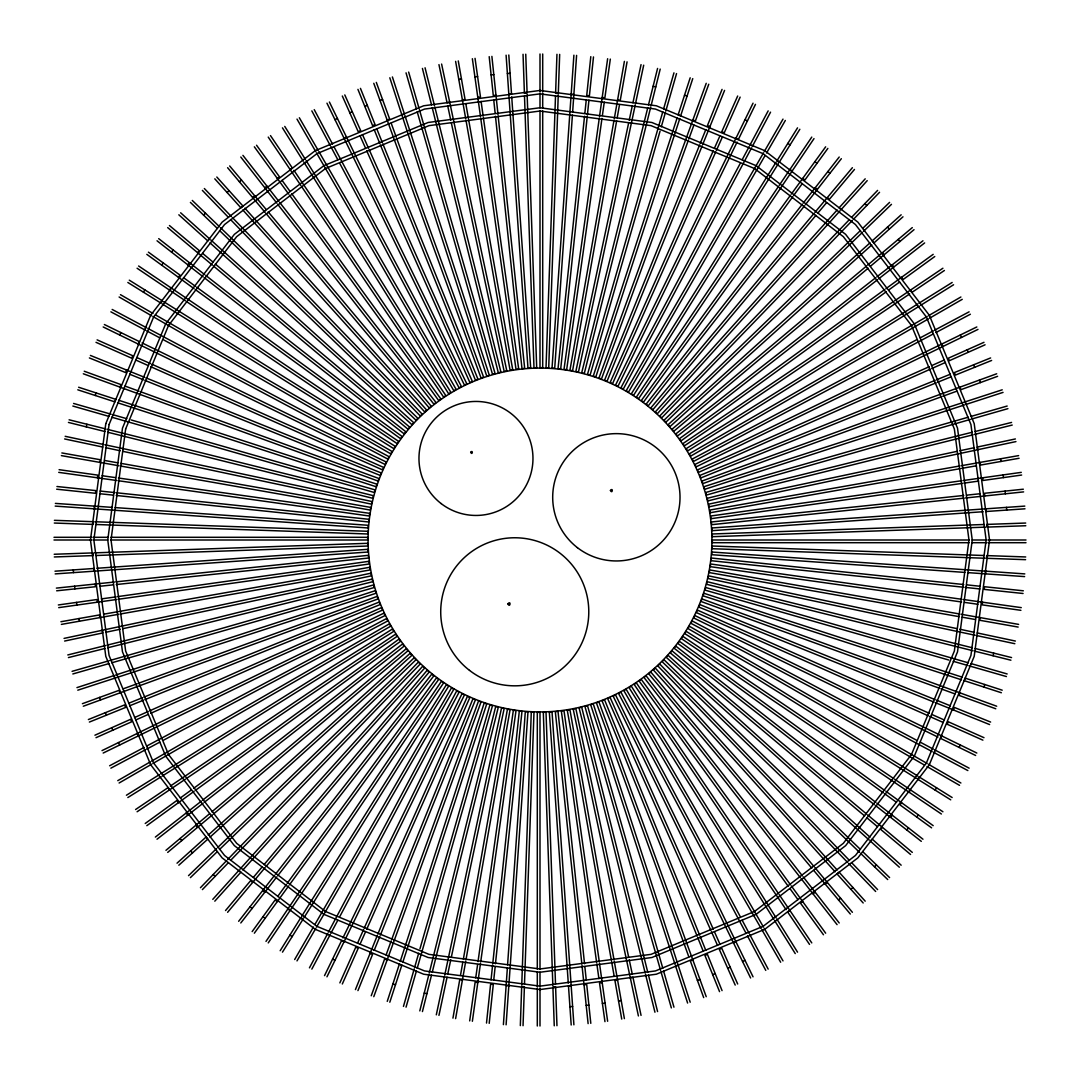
<?xml version="1.0" encoding="UTF-8"?>
<svg xmlns="http://www.w3.org/2000/svg" width="1080" height="1080" viewBox="0 0 1080 1080"><rect width="100%" height="100%" fill="white"/><g stroke="black" fill="none" stroke-linecap="round" stroke-linejoin="round"><path stroke-width="1.5" d="M520.331 1025.609L521.694 986.593L524.408 986.688L523.044 1025.703M521.748 985.136L531.279 712.179L533.979 712.274L524.502 983.772M555.498 96.228L546.021 367.726L548.721 367.821L558.252 94.865M556.956 54.297L555.593 93.312L558.306 93.407L559.669 54.392M94.122 508.815L94.311 506.129M503.401 1024.623L507.37 967.883M507.587 964.859L525.285 711.761L527.971 711.95L506.101 1024.812M573.899 55.188L552.029 368.05L554.715 368.24L572.413 115.142M572.63 112.118L576.599 55.377M985.689 573.871L985.878 571.185M486.513 1023.057L490.59 984.231L493.276 984.514L489.2 1023.341M491.049 979.871L492.615 964.98M492.777 963.468L519.291 711.139L521.977 711.423L495.464 963.752M493.736 980.154L495.139 966.762M584.537 116.249L558.023 368.577L560.709 368.861L587.223 116.532M584.861 113.238L586.264 99.846M590.801 56.66L586.724 95.486L589.41 95.769L593.487 56.943M587.385 115.02L588.951 100.13M107.757 540L122.486 428.126L165.672 323.879L234.36 234.36L323.879 165.672L428.126 122.486L540 107.757L651.875 122.486L756.122 165.672L845.64 234.36L914.328 323.879L957.514 428.126L972.243 540L957.514 651.875L914.328 756.122L845.64 845.64L756.122 914.328L651.875 957.514L540 972.243L428.126 957.514L323.879 914.328L234.36 845.64L165.672 756.122L122.486 651.875L107.757 540L93.042 540M97.389 477.792L97.767 475.119L59.103 469.679M469.679 1020.897L475.119 982.233L477.792 982.611M475.726 977.9L477.603 964.562M478.022 961.565L513.337 710.316L516.011 710.694L480.695 961.942M472.365 1021.275L480.492 963.441M599.306 118.058L563.99 369.306L566.663 369.684L601.979 118.436M599.508 116.559L607.635 58.725M602.397 115.439L604.274 102.1M610.322 59.103L604.881 97.767L602.208 97.389M982.611 602.208L982.233 604.881L1020.897 610.322M99.833 462.389L100.292 459.729L61.857 452.939M452.939 1018.143L459.729 979.709L462.389 980.168M460.485 975.389L462.82 962.132M463.347 959.148L507.411 709.29L510.071 709.749L466.007 959.621M455.612 1018.615L465.75 961.106M613.994 120.38L569.93 370.251L572.589 370.71L616.653 120.852M614.25 118.894L624.389 61.385M617.18 117.869L619.515 104.612M627.062 61.857L620.271 100.292L617.612 99.833M980.168 617.612L979.709 620.271L1018.143 627.062M436.307 1014.822L444.433 976.63M444.731 975.2L501.512 708.048L504.158 708.601L451.413 956.772M438.952 1015.376L447.066 977.198M447.674 974.336L450.779 959.742M628.587 123.228L575.843 371.399L578.489 371.952L635.269 104.8M629.221 120.258L632.327 105.665M632.934 102.803L641.048 64.624M635.567 103.37L643.694 65.178M86.252 426.87L86.913 424.251M419.796 1010.907L428.882 974.471M429.246 973.026L495.68 706.604L498.299 707.252L432.23 972.27M422.429 1011.568L431.514 975.132M647.77 107.73L581.702 372.749L584.321 373.397L650.754 106.974M648.486 104.868L657.572 68.431M651.119 105.53L660.204 69.093M993.087 655.749L993.749 653.13M403.448 1006.425L414.207 968.909M414.599 967.505L418.702 953.195M419.958 948.834L489.888 704.957L492.494 705.699L417.204 968.247M406.039 1007.168L416.394 971.082M662.796 111.753L587.507 374.301L590.112 375.044L660.042 131.166M663.606 108.918L673.961 72.833M661.298 126.806L665.402 112.496M665.793 111.092L676.553 73.575M95.256 395.496L96.08 392.918M387.248 1001.376L399.317 964.251L401.882 965.088L389.812 1002.213M400.208 961.47L484.164 703.107L486.729 703.93L402.786 962.307M677.214 117.693L593.271 376.07L595.836 376.893L679.793 118.53M690.188 77.787L678.119 114.912L680.683 115.749L692.753 78.624M983.921 687.082L984.744 684.504M119.988 387.126L120.919 384.588L84.24 371.237M371.237 995.76L384.588 959.081L387.126 960.012M386.087 954.963L391.217 940.883M391.73 939.465L478.507 701.055L481.046 701.973L373.775 996.692M706.226 83.309L598.955 378.027L601.493 378.945L688.27 140.535M688.784 139.118L693.913 125.037M708.764 84.24L695.412 120.919L692.874 119.988M960.012 692.874L959.081 695.412L995.76 708.764M126.603 370.062L125.577 372.56L89.383 357.939M355.428 989.604L377.312 935.456M377.879 934.052L472.919 698.814L475.43 699.827L380.389 935.064M357.939 990.616L372.56 954.423L370.062 953.397M374.207 950.346L379.823 936.468M699.611 144.936L604.571 380.174L607.082 381.186L702.122 145.948M700.178 143.532L705.793 129.654M722.061 89.383L707.441 125.577L709.938 126.603M702.689 144.544L724.572 90.396M953.397 709.938L954.423 707.441L990.616 722.061M339.863 982.881L355.738 947.228L358.209 948.321L342.32 983.988M357.521 943.218L363.609 929.529M364.23 928.152L467.424 696.371L469.894 697.464L366.701 929.246M359.991 944.312L365.459 932.013M713.3 150.755L610.106 382.536L612.576 383.63L715.77 151.848M714.542 147.987L720.009 135.689M737.68 96.012L721.791 131.679L724.262 132.773L740.138 97.119M716.391 150.471L722.48 136.782M119.691 335.003L120.879 332.572M138.267 344.061L139.455 341.631L104.369 324.526M324.526 975.632L341.631 940.545L344.061 941.733M342.913 937.913L462.011 693.738L464.44 694.926L326.957 976.82M753.043 103.181L615.56 385.074L617.99 386.262L737.087 142.088M755.474 104.369L738.369 139.455L735.939 138.267M941.733 735.939L940.545 738.369L975.632 755.474M959.121 747.428L960.309 744.998M309.447 967.842L327.78 933.377M328.469 932.081L456.692 690.93L459.081 692.199L339.971 916.218M311.837 969.111L330.17 934.646M330.845 933.35L337.838 920.228M740.029 163.782L620.919 387.801L623.308 389.07L751.532 147.919M742.163 159.773L749.155 146.65M749.831 145.355L768.163 110.889M752.22 146.624L770.553 112.158M294.665 959.54L313.43 927.018M314.915 924.466L451.467 687.933L453.816 689.283L316.521 927.086M297 960.889L315.779 928.368M763.479 152.915L626.184 390.717L628.533 392.067L765.086 155.534M764.222 151.632L783 119.111M766.571 152.982L785.336 120.461M143.424 292.194L144.855 289.899M280.166 950.724L300.848 917.609L303.143 919.04L282.461 952.155M301.631 916.38L446.364 684.747L448.659 686.178L303.925 917.811M776.075 162.189L631.341 393.822L633.636 395.253L778.37 163.62M797.539 127.845L776.858 160.961L779.153 162.392L799.835 129.276M935.145 790.101L936.576 787.806M169.452 290.061L170.964 287.82M265.99 941.396L441.369 681.386L443.61 682.898L301.738 893.241M268.232 942.908L300.888 894.497M778.262 186.759L636.39 397.103L638.631 398.615L814.01 138.605M779.112 185.504L811.769 137.093M909.036 792.18L910.548 789.939M161.676 265.127L163.256 262.94M178.403 277.276L179.996 275.09L148.406 252.153M252.153 931.595L275.09 900.005L277.276 901.598M277.668 896.467L286.47 884.345M287.361 883.116L436.495 677.862L438.683 679.455L289.548 884.709M254.34 933.188L288.657 885.938M790.452 195.291L641.318 400.545L643.505 402.138L792.639 196.884M791.343 194.062L825.66 146.812M793.53 195.656L802.332 183.532M827.847 148.406L804.911 179.996L802.724 178.403M901.598 802.724L900.005 804.911L931.595 827.847M916.745 817.061L918.324 814.874M171.491 252.099L173.165 249.966M187.785 264.816L189.459 262.697M238.653 921.308L274.617 875.286M275.549 874.098L431.744 674.163L433.877 675.837L277.668 875.759M240.786 922.968L276.737 876.96M802.332 204.242L646.124 404.163L648.257 405.837L804.452 205.902M803.264 203.04L839.214 157.032M805.383 204.714L841.347 158.692M890.541 817.303L892.215 815.184M906.836 830.034L908.51 827.901M197.613 252.693L199.341 250.628L169.439 225.531M225.531 910.562L250.628 880.659L252.693 882.387M253.449 877.298L262.103 866.984M264.047 864.662L427.127 670.302L429.206 672.043L266.112 866.403M227.61 912.303L265.14 867.564M813.888 213.597L650.795 407.957L652.874 409.698L815.953 215.339M814.86 212.436L852.39 167.697M817.898 213.017L826.551 202.703M854.469 169.439L829.373 199.341L827.307 197.613M882.387 827.307L880.659 829.373L910.562 854.469M212.787 899.357L238.91 870.345L240.921 872.154L214.799 901.166M239.895 869.265L422.644 666.293L424.656 668.101L242.879 869.981M837.122 210.019L655.344 411.899L657.356 413.708L840.105 210.735M865.202 178.835L839.079 207.846L841.091 209.655L867.213 180.644M203.607 215.15L205.484 213.206M200.448 887.72L226.53 860.706M227.57 859.639L418.311 662.121L420.255 663.998L230.526 860.463M202.392 889.596L228.488 862.583M849.474 219.537L659.745 416.002L661.689 417.879L852.43 220.361M851.513 217.418L877.608 190.404M853.47 219.294L879.552 192.281M874.517 866.795L876.393 864.851M188.528 875.664L216.607 848.543M217.661 847.53L414.126 657.801L416.002 659.745L219.537 849.474M190.404 877.608L217.418 851.513M860.463 230.526L663.998 420.255L665.874 422.199L862.34 232.47M862.583 228.488L889.596 202.392M863.393 231.458L891.473 204.336M227.084 192.483L229.095 190.674M177.025 863.19L206.037 837.067L207.846 839.079L178.835 865.202M208.21 835.11L410.089 653.332L411.899 655.344L210.019 837.122M869.981 242.879L668.101 424.656L669.911 426.668L871.79 244.89M901.166 214.799L872.154 240.921L873.963 242.933L902.975 216.81M850.905 889.326L852.917 887.517M239.409 181.764L241.475 180.036M252.693 197.613L254.772 195.872M165.969 850.325L209.547 813.753M211.856 811.809L406.215 648.729L407.957 650.795L213.597 813.888M167.697 852.39L212.436 814.86M866.403 266.112L672.043 429.206L673.785 431.271L868.145 268.191M867.564 265.14L912.303 227.61M870.453 266.247L914.031 229.675M825.228 884.129L827.307 882.387M838.526 899.964L840.591 898.236M264.816 187.785L266.949 186.125M155.358 837.081L201.38 801.13M202.568 800.199L402.502 643.99L404.163 646.124L204.242 802.332M157.032 839.214L203.04 803.264M875.759 277.668L675.837 433.877L677.498 436.01L877.433 279.801M876.96 276.737L922.968 240.786M878.621 278.87L924.642 242.919M813.051 893.876L815.184 892.215M277.276 178.403L279.464 176.81L256.527 145.233M145.233 823.473L176.81 800.537L178.403 802.724M180.36 797.958L191.255 790.034M193.698 788.265L398.952 639.131L400.545 641.318L195.291 790.452M146.812 825.66L194.062 791.343M884.709 289.548L679.455 438.683L681.048 440.87L886.302 291.735M885.938 288.657L933.188 254.34M888.746 289.966L899.64 282.042M934.767 256.527L903.191 279.464L901.598 277.276M802.724 901.598L800.537 903.191L823.473 934.767M290.061 169.452L292.302 167.94L270.473 135.581M135.581 809.528L167.94 787.698L169.452 789.939M170.357 786.065L395.59 634.149L397.103 636.39L186.759 778.262M137.093 811.769L185.504 779.112M893.241 301.738L682.898 443.61L684.41 445.851L909.644 293.935M894.497 300.888L942.908 268.232M944.42 270.473L912.06 292.302L910.548 290.061M789.939 910.548L787.698 912.06L809.528 944.42M126.414 795.245L159.516 774.562M160.758 773.793L392.391 629.046L393.822 631.341L162.189 776.075M127.845 797.539L160.961 776.858M917.811 303.925L686.178 448.659L687.609 450.954L919.242 306.207M919.04 303.143L952.155 282.461M920.484 305.438L953.586 284.756M117.761 780.664L150.282 761.886M151.565 761.144L389.367 623.849L390.717 626.184L152.915 763.479M119.111 783L151.632 764.222M927.086 316.521L689.283 453.816L690.633 456.151L928.436 318.857M928.368 315.779L960.889 297M929.718 318.114L962.24 299.336M109.62 765.774L144.086 747.454M146.664 746.077L386.532 618.543L387.801 620.919L163.782 740.029M110.889 768.163L145.355 749.831M146.65 749.155L159.773 742.163M916.218 339.971L692.199 459.081L693.468 461.457L933.336 333.923M920.228 337.838L933.35 330.845M934.646 330.17L969.111 311.837M935.915 332.546L970.38 314.226M335.003 119.691L337.433 118.503M344.061 138.267L346.491 137.093M102.006 750.614L383.886 613.13L385.074 615.56L103.181 753.043M976.82 326.957L694.926 464.44L696.114 466.87L977.994 329.387M733.509 942.908L735.939 941.733M742.567 961.497L744.998 960.309M349.799 112.793L352.269 111.686M94.919 735.21L130.586 719.321L131.679 721.791L96.012 737.68M134.582 717.538L148.27 711.45M149.648 710.829L381.429 607.635L382.536 610.106L150.755 713.3M135.689 720.009L147.987 714.542M929.246 366.701L697.464 469.894L698.571 472.365L930.353 369.171M932.013 365.459L944.312 359.991M983.988 342.32L948.321 358.209L949.415 360.68L985.082 344.79M931.73 368.55L945.418 362.462M727.731 968.315L730.202 967.208M364.824 106.421L367.322 105.394M88.371 719.55L124.565 704.929L125.577 707.441L89.383 722.061M128.642 703.283L142.519 697.68M143.924 697.113L379.161 602.06L380.174 604.571L144.936 699.611M129.654 705.793L143.532 700.178M935.064 380.389L699.827 475.43L700.839 477.94L936.077 382.887M936.468 379.823L950.346 374.207M990.616 357.939L954.423 372.56L955.436 375.07L991.629 360.45M937.481 382.32L951.359 376.718M712.678 974.606L715.176 973.58M380.052 100.561L382.604 99.644M387.126 119.988L389.664 119.07L376.312 82.391M82.391 703.688L119.07 690.336L119.988 692.874M123.188 688.824L137.268 683.707M138.686 683.195L377.096 596.417L378.027 598.955L83.309 706.226M996.692 373.775L701.973 481.046L702.904 483.584L941.315 396.806M942.732 396.293L956.813 391.176M997.61 376.312L960.93 389.664L960.012 387.126M692.874 960.012L690.336 960.93L703.688 997.61M697.397 980.357L699.948 979.439M401.882 114.912L404.447 114.075L392.391 76.95M76.95 687.609L114.075 675.554L114.912 678.119M115.466 675.095L375.233 590.693L376.07 593.271L77.787 690.188M1002.213 389.812L703.93 486.729L704.768 489.308L964.535 404.906M1003.05 392.391L965.925 404.447L965.088 401.882M678.119 965.088L675.554 965.925L687.609 1003.05M72.077 671.355L108.175 661.014M109.607 660.596L373.558 584.914L374.301 587.507L111.753 662.796M72.833 673.961L108.918 663.606M968.247 417.204L705.699 492.494L706.442 495.086L970.394 419.405M971.082 416.394L1007.168 406.039M971.825 418.986L1007.924 408.645M67.784 654.952L105.665 645.503M107.082 645.152L372.087 579.082L372.749 581.702L107.73 647.77M68.431 657.572L104.868 648.486M972.27 432.23L707.252 498.299L707.913 500.918L972.918 434.849M975.132 431.514L1011.568 422.429M974.336 434.498L1012.216 425.048M449.712 102.249L447.066 102.803L438.952 64.624M64.058 638.402L370.832 573.197L371.399 575.843L123.228 628.587M64.624 641.048L102.803 632.934L102.249 630.288M105.665 632.327L120.258 629.221M956.772 451.413L708.601 504.158L709.168 506.804L1015.942 441.599M959.742 450.779L974.336 447.674M1015.376 438.952L977.198 447.066L977.751 449.712M630.288 977.751L632.934 977.198L641.048 1015.376M458.798 79.461L461.457 79.002M462.389 99.833L465.048 99.36L458.271 60.912M60.912 621.729L99.36 614.952L99.833 617.612M103.68 614.196L118.422 611.591M119.921 611.321L369.779 567.27L370.251 569.93L120.38 613.994M61.385 624.389L118.894 614.25M959.621 466.007L709.749 510.071L710.222 512.73L960.08 468.68M961.106 465.75L1018.615 455.612M961.578 468.41L976.32 465.804M1019.088 458.271L980.64 465.048L980.168 462.389M617.612 980.168L614.952 980.64L621.729 1019.088M618.543 1000.998L621.202 1000.539M474.917 76.91L477.589 76.532M477.792 97.389L480.479 97.011L475.038 58.347M58.347 604.962L97.011 599.522L97.389 602.208M101.358 598.914L116.181 596.835M117.68 596.619L368.928 561.317L369.306 563.99L118.058 599.306M58.725 607.635L116.559 599.508M961.942 480.695L710.694 516.011L711.072 518.683L962.321 483.381M963.441 480.492L1021.275 472.365M963.819 483.165L978.642 481.086M1021.653 475.038L982.989 480.479L982.611 477.792M602.208 982.611L599.522 982.989L604.962 1021.653M602.411 1003.468L605.083 1003.091M491.117 74.925L493.803 74.642M495.963 95.202L493.276 95.486L489.2 56.66M56.376 588.114L114.453 582.012M115.965 581.85L368.294 555.323L368.577 558.023L116.249 584.537M56.66 590.801L95.486 586.724L95.202 584.037M99.846 586.264L113.238 584.861M963.752 495.464L711.423 521.977L711.707 524.678L964.035 498.15M966.762 495.139L980.154 493.736M1023.341 489.2L984.514 493.276L984.798 495.963M965.547 497.988L1023.624 491.886M584.037 984.798L586.724 984.514L590.801 1023.341M586.197 1005.359L588.884 1005.075M507.384 73.508L510.071 73.319M508.815 94.122L511.515 93.933L508.802 54.999M54.999 571.199L93.933 568.485L94.122 571.185M96.849 568.283L367.862 549.329L368.05 552.029L55.188 573.899M1024.812 506.101L711.95 527.971L712.139 530.672L983.151 511.718M1025.001 508.802L986.067 511.515L985.878 508.815M571.185 985.878L568.485 986.067L571.199 1025.001M569.93 1006.682L572.616 1006.492M527.108 93.218L524.408 93.312L523.044 54.297M54.203 554.256L91.733 552.947M94.675 552.852L367.632 543.308L367.726 546.021L96.228 555.498M54.297 556.956L93.312 555.593L93.218 552.893M983.772 524.502L712.274 533.979L712.368 536.692L985.325 527.148M1025.703 523.044L986.688 524.408L986.783 527.108M988.268 527.054L1025.798 525.744M552.893 986.783L555.593 986.688L556.956 1025.703M54 537.3L91.557 537.3M93.042 537.3L107.865 537.3M110.889 537.3L367.632 537.3L367.632 540L110.889 540M54 540L91.557 540M969.111 540L712.368 540L712.368 542.7L969.111 542.7M972.135 540L986.958 540M988.443 540L1026 540M972.135 542.7L986.958 542.7M988.443 542.7L1026 542.7M54.392 520.331L93.407 521.694L93.312 524.408L54.297 523.044M94.865 521.748L367.821 531.279L367.726 533.979L96.228 524.502M983.772 555.498L712.274 546.021L712.179 548.721L985.136 558.252M1025.703 556.956L986.688 555.593L986.593 558.306L1025.609 559.669M571.185 94.122L573.871 94.311M55.377 503.401L112.118 507.37M115.142 507.587L368.24 525.285L368.05 527.971L55.188 506.101M1024.812 573.899L711.95 552.029L711.761 554.715L964.859 572.413M967.883 572.63L1024.623 576.599M506.129 985.689L508.815 985.878M56.943 486.513L95.769 490.59L95.486 493.276L56.66 489.2M100.13 491.049L115.02 492.615M116.532 492.777L368.861 519.291L368.577 521.977L116.249 495.464M99.846 493.736L113.238 495.139M963.752 584.537L711.423 558.023L711.139 560.709L963.468 587.223M966.762 584.861L980.154 586.264M1023.341 590.801L984.514 586.724L984.231 589.41L1023.057 593.487M964.98 587.385L979.871 588.951M102.1 475.726L115.439 477.603M118.436 478.022L369.684 513.337L369.306 516.011L118.058 480.695M58.725 472.365L116.559 480.492M961.942 599.306L710.694 563.99L710.316 566.663L961.565 601.979M963.441 599.508L1021.275 607.635M964.562 602.397L977.9 604.274M104.612 460.485L117.869 462.82M120.852 463.347L370.71 507.411L370.251 510.071L120.38 466.007M61.385 455.612L118.894 465.75M959.621 613.994L709.749 569.93L709.29 572.589L959.148 616.653M961.106 614.25L1018.615 624.389M962.132 617.18L975.389 619.515M65.178 436.307L103.37 444.433M104.8 444.731L371.952 501.512L371.399 504.158L123.228 451.413M64.624 438.952L102.803 447.066M105.665 447.674L120.258 450.779M956.772 628.587L708.601 575.843L708.048 578.489L975.2 635.269M959.742 629.221L974.336 632.327M977.198 632.934L1015.376 641.048M976.63 635.567L1014.822 643.694M653.13 86.252L655.749 86.913M69.093 419.796L105.53 428.882M106.974 429.246L373.397 495.68L372.749 498.299L107.73 432.23M68.431 422.429L104.868 431.514M972.27 647.77L707.252 581.702L706.604 584.321L973.026 650.754M975.132 648.486L1011.568 657.572M974.471 651.119L1010.907 660.204M424.251 993.087L426.87 993.749M73.575 403.448L111.092 414.207M112.496 414.599L126.806 418.702M131.166 419.958L375.044 489.888L374.301 492.494L111.753 417.204M72.833 406.039L108.918 416.394M968.247 662.796L705.699 587.507L704.957 590.112L948.834 660.042M971.082 663.606L1007.168 673.961M953.195 661.298L967.505 665.402M968.909 665.793L1006.425 676.553M684.504 95.256L687.082 96.08M78.624 387.248L115.749 399.317L114.912 401.882L77.787 389.812M118.53 400.208L376.893 484.164L376.07 486.729L117.693 402.786M962.307 677.214L703.93 593.271L703.107 595.836L961.47 679.793M1002.213 690.188L965.088 678.119L964.251 680.683L1001.376 692.753M392.918 983.921L395.496 984.744M125.037 386.087L139.118 391.217M140.535 391.73L378.945 478.507L378.027 481.046L83.309 373.775M996.692 706.226L701.973 598.955L701.055 601.493L939.465 688.27M940.883 688.784L954.963 693.913M90.396 355.428L144.544 377.312M145.948 377.879L381.186 472.919L380.174 475.43L144.936 380.389M129.654 374.207L143.532 379.823M935.064 699.611L699.827 604.571L698.814 607.082L934.052 702.122M936.468 700.178L950.346 705.793M935.456 702.689L989.604 724.572M97.119 339.863L132.773 355.738L131.679 358.209L96.012 342.32M136.782 357.521L150.471 363.609M151.848 364.23L383.63 467.424L382.536 469.894L150.755 366.701M135.689 359.991L147.987 365.459M929.246 713.3L697.464 610.106L696.371 612.576L928.152 715.77M932.013 714.542L944.312 720.009M983.988 737.68L948.321 721.791L947.228 724.262L982.881 740.138M929.529 716.391L943.218 722.48M744.998 119.691L747.428 120.879M142.088 342.913L386.262 462.011L385.074 464.44L103.181 326.957M976.82 753.043L694.926 615.56L693.738 617.99L937.913 737.087M332.572 959.121L335.003 960.309M112.158 309.447L146.624 327.78M147.919 328.469L389.07 456.692L387.801 459.081L163.782 339.971M110.889 311.837L145.355 330.17M146.65 330.845L159.773 337.838M916.218 740.029L692.199 620.919L690.93 623.308L932.081 751.532M920.228 742.163L933.35 749.155M934.646 749.831L969.111 768.163M933.377 752.22L967.842 770.553M120.461 294.665L152.982 313.43M155.534 314.915L392.067 451.467L390.717 453.816L152.915 316.521M119.111 297L151.632 315.779M927.086 763.479L689.283 626.184L687.933 628.533L924.466 765.086M928.368 764.222L960.889 783M927.018 766.571L959.54 785.336M787.806 143.424L790.101 144.855M129.276 280.166L162.392 300.848L160.961 303.143L127.845 282.461M163.62 301.631L395.253 446.364L393.822 448.659L162.189 303.925M917.811 776.075L686.178 631.341L684.747 633.636L916.38 778.37M952.155 797.539L919.04 776.858L917.609 779.153L950.724 799.835M289.899 935.145L292.194 936.576M789.939 169.452L792.18 170.964M138.605 265.99L398.615 441.369L397.103 443.61L186.759 301.738M137.093 268.232L185.504 300.888M893.241 778.262L682.898 636.39L681.386 638.631L941.396 814.01M894.497 779.112L942.908 811.769M287.82 909.036L290.061 910.548M814.874 161.676L817.061 163.256M183.532 277.668L195.656 286.47M196.884 287.361L402.138 436.495L400.545 438.683L195.291 289.548M146.812 254.34L194.062 288.657M884.709 790.452L679.455 641.318L677.862 643.505L883.116 792.639M885.938 791.343L933.188 825.66M884.345 793.53L896.467 802.332M262.94 916.745L265.127 918.324M827.901 171.491L830.034 173.165M815.184 187.785L817.303 189.459M158.692 238.653L204.714 274.617M205.902 275.549L405.837 431.744L404.163 433.877L204.242 277.668M157.032 240.786L203.04 276.737M875.759 802.332L675.837 646.124L674.163 648.257L874.098 804.452M876.96 803.264L922.968 839.214M875.286 805.383L921.308 841.347M262.697 890.541L264.816 892.215M249.966 906.836L252.099 908.51M202.703 253.449L213.017 262.103M215.339 264.047L409.698 427.127L407.957 429.206L213.597 266.112M167.697 227.61L212.436 265.14M866.403 813.888L672.043 650.795L670.302 652.874L864.662 815.953M867.564 814.86L912.303 852.39M866.984 817.898L877.298 826.551M180.644 212.787L209.655 238.91L207.846 240.921L178.835 214.799M210.735 239.895L413.708 422.644L411.899 424.656L210.019 242.879M869.981 837.122L668.101 655.344L666.293 657.356L869.265 840.105M901.166 865.202L872.154 839.079L870.345 841.091L899.357 867.213M864.851 203.607L866.795 205.484M192.281 200.448L219.294 226.53M220.361 227.57L417.879 418.311L416.002 420.255L219.537 230.526M190.404 202.392L217.418 228.488M860.463 849.474L663.998 659.745L662.121 661.689L859.639 852.43M862.583 851.513L889.596 877.608M860.706 853.47L887.72 879.552M213.206 874.517L215.15 876.393M204.336 188.528L231.458 216.607M232.47 217.661L422.199 414.126L420.255 416.002L230.526 219.537M202.392 190.404L228.488 217.418M849.474 860.463L659.745 663.998L657.801 665.874L847.53 862.34M851.513 862.583L877.608 889.596M848.543 863.393L875.664 891.473M887.517 227.084L889.326 229.095M216.81 177.025L242.933 206.037L240.921 207.846L214.799 178.835M244.89 208.21L426.668 410.089L424.656 411.899L242.879 210.019M837.122 869.981L655.344 668.101L653.332 669.911L835.11 871.79M865.202 901.166L839.079 872.154L837.067 873.963L863.19 902.975M190.674 850.905L192.483 852.917M898.236 239.409L899.964 241.475M882.387 252.693L884.129 254.772M229.675 165.969L266.247 209.547M268.191 211.856L431.271 406.215L429.206 407.957L266.112 213.597M227.61 167.697L265.14 212.436M813.888 866.403L650.795 672.043L648.729 673.785L811.809 868.145M814.86 867.564L852.39 912.303M813.753 870.453L850.325 914.031M195.872 825.228L197.613 827.307M180.036 838.526L181.764 840.591M892.215 264.816L893.876 266.949M242.919 155.358L278.87 201.38M279.801 202.568L436.01 402.502L433.877 404.163L277.668 204.242M240.786 157.032L276.737 203.04M802.332 875.759L646.124 675.837L643.99 677.498L800.199 877.433M803.264 876.96L839.214 922.968M801.13 878.621L837.081 924.642M186.125 813.051L187.785 815.184M282.042 180.36L289.966 191.255M291.735 193.698L440.87 398.952L438.683 400.545L289.548 195.291M254.34 146.812L288.657 194.062M790.452 884.709L641.318 679.455L639.131 681.048L788.265 886.302M791.343 885.938L825.66 933.188M790.034 888.746L797.958 899.64M293.935 170.357L445.851 395.59L443.61 397.103L301.738 186.759M268.232 137.093L300.888 185.504M778.262 893.241L636.39 682.898L634.149 684.41L786.065 909.644M779.112 894.497L811.769 942.908M284.756 126.414L305.438 159.516M306.207 160.758L450.954 392.391L448.659 393.822L303.925 162.189M282.461 127.845L303.143 160.961M776.075 917.811L631.341 686.178L629.046 687.609L773.793 919.242M776.858 919.04L797.539 952.155M774.562 920.484L795.245 953.586M299.336 117.761L318.114 150.282M318.857 151.565L456.151 389.367L453.816 390.717L316.521 152.915M297 119.111L315.779 151.632M763.479 927.086L626.184 689.283L623.849 690.633L761.144 928.436M764.222 928.368L783 960.889M761.886 929.718L780.664 962.24M314.226 109.62L332.546 144.086M333.923 146.664L461.457 386.532L459.081 387.801L339.971 163.782M311.837 110.889L330.17 145.355M330.845 146.65L337.838 159.773M740.029 916.218L620.919 692.199L618.543 693.468L746.077 933.336M742.163 920.228L749.155 933.35M749.831 934.646L768.163 969.111M747.454 935.915L765.774 970.38M960.309 335.003L961.497 337.433M941.733 344.061L942.908 346.491M329.387 102.006L466.87 383.886L464.44 385.074L326.957 103.181M753.043 976.82L615.56 694.926L613.13 696.114L750.614 977.994M137.093 733.509L138.267 735.939M118.503 742.567L119.691 744.998M967.208 349.799L968.315 352.269M344.79 94.919L360.68 130.586L358.209 131.679L342.32 96.012M362.462 134.582L368.55 148.27M369.171 149.648L472.365 381.429L469.894 382.536L366.701 150.755M359.991 135.689L365.459 147.987M713.3 929.246L610.106 697.464L607.635 698.571L710.829 930.353M714.542 932.013L720.009 944.312M737.68 983.988L721.791 948.321L719.321 949.415L735.21 985.082M711.45 931.73L717.538 945.418M111.686 727.731L112.793 730.202M973.58 364.824L974.606 367.322M360.45 88.371L375.07 124.565L372.56 125.577L357.939 89.383M376.718 128.642L382.32 142.519M382.887 143.924L477.94 379.161L475.43 380.174L380.389 144.936M374.207 129.654L379.823 143.532M699.611 935.064L604.571 699.827L602.06 700.839L697.113 936.077M700.178 936.468L705.793 950.346M722.061 990.616L707.441 954.423L704.929 955.436L719.55 991.629M697.68 937.481L703.283 951.359M105.394 712.678L106.421 715.176M979.439 380.052L980.357 382.604M391.176 123.188L396.293 137.268M396.806 138.686L483.584 377.096L481.046 378.027L373.775 83.309M706.226 996.692L598.955 701.973L596.417 702.904L683.195 941.315M683.707 942.732L688.824 956.813M99.644 697.397L100.561 699.948M404.906 115.466L489.308 375.233L486.729 376.07L389.812 77.787M690.188 1002.213L593.271 703.93L590.693 704.768L675.095 964.535M408.645 72.077L418.986 108.175M419.405 109.607L495.086 373.558L492.494 374.301L417.204 111.753M406.039 72.833L416.394 108.918M662.796 968.247L587.507 705.699L584.914 706.442L660.596 970.394M663.606 971.082L673.961 1007.168M661.014 971.825L671.355 1007.924M425.048 67.784L434.498 105.665M434.849 107.082L500.918 372.087L498.299 372.749L432.23 107.73M422.429 68.431L431.514 104.868M647.77 972.27L581.702 707.252L579.082 707.913L645.152 972.918M648.486 975.132L657.572 1011.568M645.503 974.336L654.952 1012.216M441.599 64.058L506.804 370.832L504.158 371.399L451.413 123.228M447.674 105.665L450.779 120.258M628.587 956.772L575.843 708.601L573.197 709.168L638.402 1015.942M629.221 959.742L632.327 974.336M1000.539 458.798L1000.998 461.457M465.804 103.68L468.41 118.422M468.68 119.921L512.73 369.779L510.071 370.251L466.007 120.38M455.612 61.385L465.75 118.894M613.994 959.621L569.93 709.749L567.27 710.222L611.321 960.08M614.25 961.106L624.389 1018.615M611.591 961.578L614.196 976.32M79.002 618.543L79.461 621.202M1003.091 474.917L1003.468 477.589M481.086 101.358L483.165 116.181M483.381 117.68L518.683 368.928L516.011 369.306L480.695 118.058M472.365 58.725L480.492 116.559M599.306 961.942L563.99 710.694L561.317 711.072L596.619 962.321M599.508 963.441L607.635 1021.275M596.835 963.819L598.914 978.642M76.532 602.411L76.91 605.083M1005.075 491.117L1005.359 493.803M491.886 56.376L497.988 114.453M498.15 115.965L524.678 368.294L521.977 368.577L495.464 116.249M493.736 99.846L495.139 113.238M584.537 963.752L558.023 711.423L555.323 711.707L581.85 964.035M584.861 966.762L586.264 980.154M582.012 965.547L588.114 1023.624M74.642 586.197L74.925 588.884M1006.492 507.384L1006.682 510.071M511.718 96.849L530.672 367.862L527.971 368.05L506.101 55.188M573.899 1024.812L552.029 711.95L549.329 712.139L568.283 983.151M73.319 569.93L73.508 572.616M525.744 54.203L527.054 91.733M527.148 94.675L536.692 367.632L533.979 367.726L524.502 96.228M555.498 983.772L546.021 712.274L543.308 712.368L552.852 985.325M552.947 988.268L554.256 1025.798M542.7 54L542.7 91.557M542.7 93.042L542.7 107.865M542.7 110.889L542.7 367.632L540 367.632L540 110.889M540 54L540 91.557M540 93.042L540 107.865M540 969.111L540 712.368L537.3 712.368L537.3 969.111M540 972.135L540 986.958M540 988.443L540 1026M537.3 972.135L537.3 986.958M537.3 988.443L537.3 1026M470.664 452.318C472.392 456.017 473.31 449.213 470.664 452.318M507.87 603.828C510.111 608.634 511.313 599.805 507.87 603.828M610.43 490.442C612.36 494.573 613.386 486.972 610.43 490.442M105.786 423.657L90.464 540L105.786 656.343L150.687 764.762L222.129 857.871L315.238 929.313L423.657 974.214L540 989.537L656.343 974.214L764.762 929.313L857.871 857.871L929.313 764.762L974.214 656.343L989.537 540L974.214 423.657L929.313 315.238L857.871 222.129L764.762 150.687L656.343 105.786L540 90.464L423.657 105.786L315.238 150.687L222.129 222.129L150.687 315.238L105.786 423.657M109.067 424.535L93.866 540L109.067 655.466L153.644 763.061L224.546 855.455L316.94 926.357L424.535 970.934L540 986.135L655.466 970.934L763.061 926.357L855.455 855.455L926.357 763.061L970.934 655.466L986.135 540L970.934 424.535L926.357 316.94L855.455 224.546L763.061 153.644L655.466 109.067L540 93.866L424.535 109.067L316.94 153.644L224.546 224.546L153.644 316.94L109.067 424.535M125.644 428.976L111.024 540L125.644 651.024L168.507 754.488L236.669 843.332L325.512 911.493L428.976 954.356L540 968.976L651.024 954.356L754.488 911.493L843.332 843.332L911.493 754.488L954.356 651.024L968.976 540L954.356 428.976L911.493 325.512L843.332 236.669L754.488 168.507L651.024 125.644L540 111.024L428.976 125.644L325.512 168.507L236.669 236.669L168.507 325.512L125.644 428.976M577.422 547.668A63.666 63.666 0 0 0 679.442 505.832A63.666 63.666 0 0 0 592.191 438.399A63.666 63.666 0 0 0 577.422 547.668M469.49 670.37A74.02 74.02 0 0 0 588.114 621.716A74.02 74.02 0 0 0 486.662 543.308A74.02 74.02 0 0 0 469.49 670.37M454.046 688.878A171.909 171.909 0 0 0 711.909 540A171.909 171.909 0 0 0 454.046 391.122A171.909 171.909 0 0 0 454.046 688.878M441.113 503.55A56.997 56.997 0 0 0 532.454 466.088A56.997 56.997 0 0 0 454.329 405.715A56.997 56.997 0 0 0 441.113 503.55"/></g></svg>
